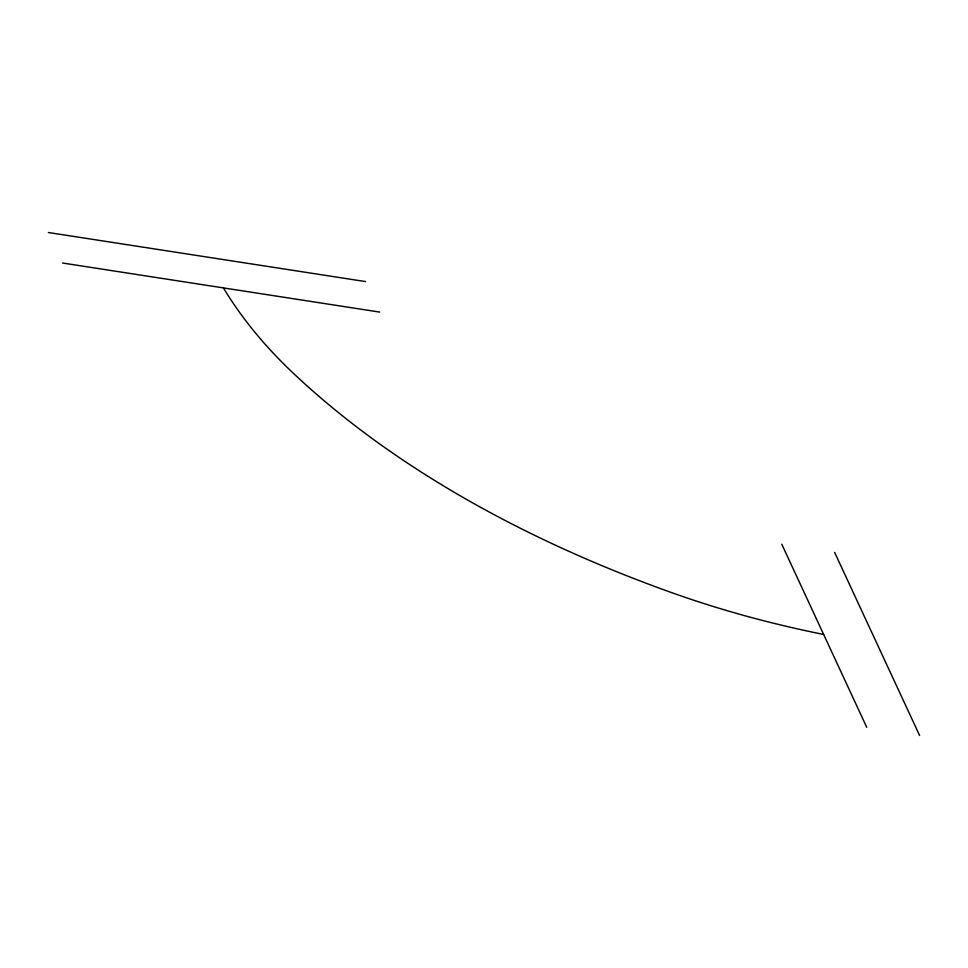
<?xml version="1.0" encoding="UTF-8"?>
<svg xmlns="http://www.w3.org/2000/svg" width="968" height="968" viewBox="0 0 968 968"><rect width="100%" height="100%" fill="white"/><g stroke="black" fill="none" stroke-linecap="round" stroke-linejoin="round"><path stroke-width="1.45" d="M48.4 232.514L365.517 281.567M62.557 263.018L379.686 312.083M834.634 552.401L919.6 735.486M781.781 544.222L866.747 727.319M823.647 634.451A765.797 442.134 0 0 1 674.611 593.662A1156.917 667.944 0 0 1 294.066 373.95A765.797 442.134 0 0 1 223.402 287.907"/></g></svg>
